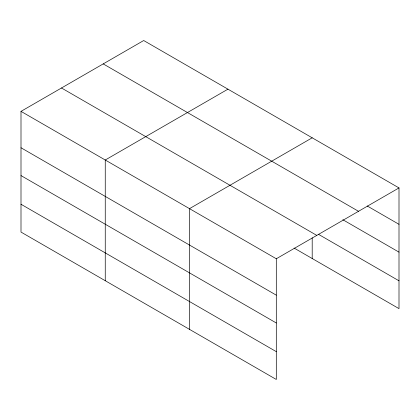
<?xml version="1.0" encoding="UTF-8"?>
<svg xmlns="http://www.w3.org/2000/svg" width="420" height="420" viewBox="0 0 420 420"><rect width="100%" height="100%" fill="white"/><g stroke="black" fill="none" stroke-linecap="round" stroke-linejoin="round"><path stroke-width="0.63" d="M21 111.368L276.302 258.762L276.302 379.475L21 232.076L21 111.368L143.698 40.525L399 187.924L399 308.632L294.105 248.073M227.95 89.166L105.252 160.01L105.252 280.718M312.197 137.807L189.499 208.651L189.499 329.359M276.302 258.762L399 187.924M367.227 205.978L399 224.317M103.21 63.903L358.512 211.302M342.836 219.718L399 252.142M318.439 234.297L399 280.812M61.488 87.99L316.79 235.389M21 147.761L276.302 295.16M21 175.586L276.302 322.98M21 204.251L276.302 351.65M312.197 237.815L312.197 258.521"/></g></svg>
